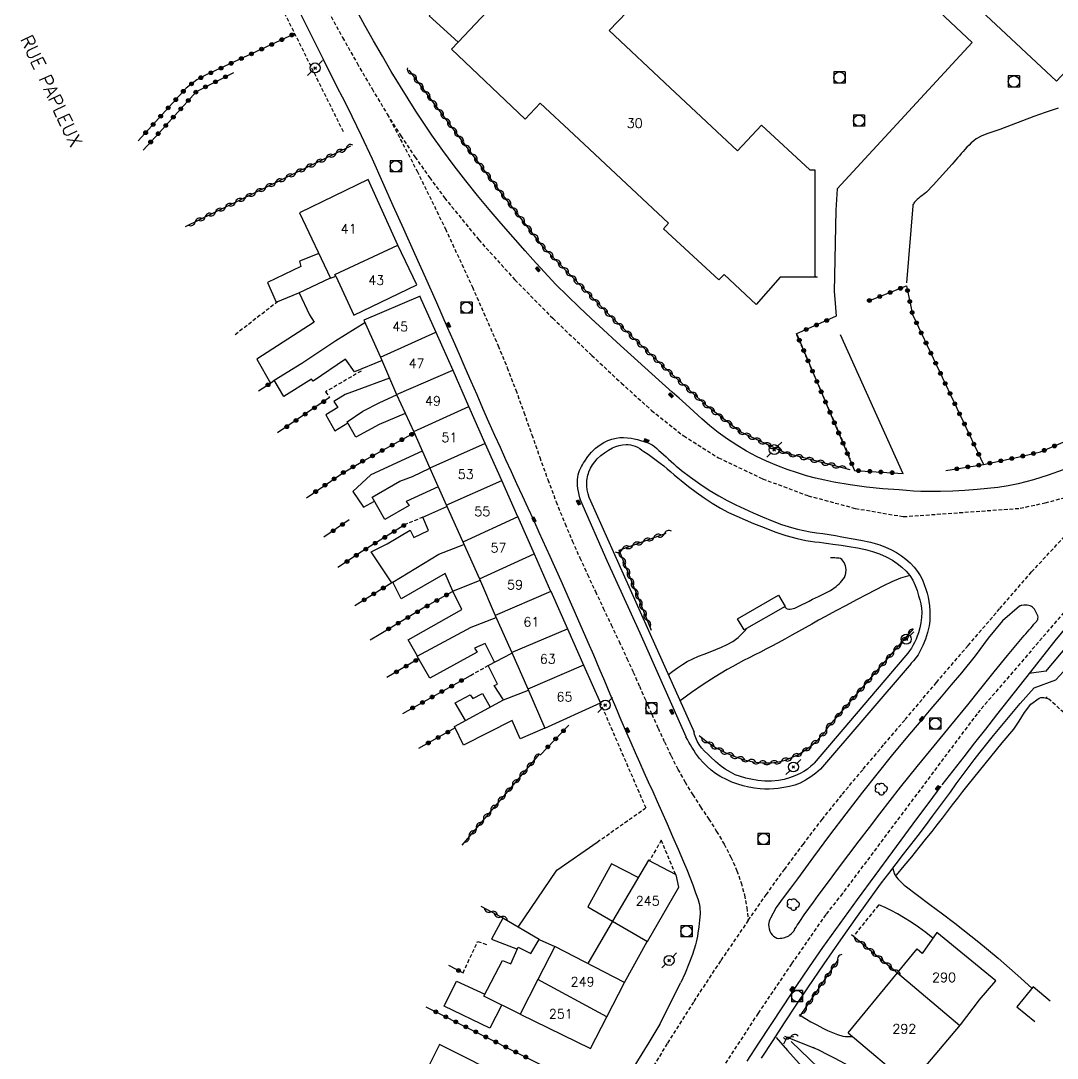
# Model space of a CAD drawing. Header units: millimetres. Extents: x 137000 to 138000, y 152000 to 153001.
# Drawn here: x 137662.6 to 137801.5, y 152726.4 to 152865.4 of the extents above; entities that cross this region are included whole.
import ezdxf
from ezdxf.enums import TextEntityAlignment as Align

# ---------------------------------------------------------------- set-up
doc = ezdxf.new("R2010")
doc.units = ezdxf.units.MM
doc.linetypes.add('DASHED', pattern=[0.75, 0.5, -0.25])
doc.layers.get('0').update_dxf_attribs({"linetype": 'CONTINUOUS'})
for name, color, linetype in [('W0001', 6, 'DASHED'), ('W0006', 2, 'CONTINUOUS'), ('W0008', 7, 'CONTINUOUS'), ('W0014', 7, 'CONTINUOUS'), ('W0015', 2, 'CONTINUOUS'), ('W0017', 7, 'CONTINUOUS'), ('W0101', 7, 'CONTINUOUS'), ('W0104', 1, 'CONTINUOUS'), ('W0105', 7, 'CONTINUOUS'), ('W0112', 1, 'DASHED'), ('W0211', 2, 'CONTINUOUS'), ('W0300', 7, 'CONTINUOUS'), ('W0310', 3, 'CONTINUOUS'), ('W0323', 7, 'CONTINUOUS'), ('W0333', 7, 'CONTINUOUS'), ('W0401', 7, 'CONTINUOUS'), ('W0420', 7, 'CONTINUOUS'), ('W0473', 7, 'CONTINUOUS'), ('W0989', 7, 'CONTINUOUS'), ('W0991', 7, 'CONTINUOUS'), ('W1102', 7, 'CONTINUOUS')]:
    doc.layers.add(name, color=color, linetype=linetype)
doc.styles.get("Standard").update_dxf_attribs({"font": 'romans.shx', "width": 0.85})

# ---------------------------------------------------------------- blocks, each defined once
blk = doc.blocks.new('T420')
for p, q in [((0.75, 0.75), (-0.75, 0.75)), ((-0.75, 0.75), (-0.75, -0.75)), ((0.75, 0.75), (0.75, -0.75)), ((0.75, -0.75), (-0.75, -0.75))]:
    blk.add_line(p, q)
blk.add_ellipse((0, 0), major_axis=(-0.53, 0.53), ratio=1, start_param=3.926991, end_param=10.210176)
blk = doc.blocks.new('T401')
for p, q in [((-0.3, 0.3), (0, 0.3)), ((-0.3, -0.25), (-0.3, 0.3)), ((-0.3, 0.15), (0, 0.15)), ((-0.3, 0), (0, 0)), ((0, 0.3), (0, -0.25)), ((-0.3, -0.15), (0, -0.15)), ((-0.3, -0.25), (-0.3, -0.3)), ((-0.3, -0.3), (0, -0.3)), ((0, -0.3), (0, -0.25))]:
    blk.add_line(p, q)
blk = doc.blocks.new('T473')
for p, q in [((-0.166667, 0.166667), (0.166667, -0.166667)), ((-0.166667, -0.166667), (0.166667, 0.166667)), ((0.500001, 0.500001), (1.000002, 1.000002)), ((-1.000002, -1.000002), (-0.500001, -0.500001))]:
    blk.add_line(p, q)
blk.add_ellipse((0, 0), major_axis=(0.471405, 0.471405), ratio=1, start_param=5.4977871438, end_param=11.780972451)
blk = doc.blocks.new('T300')
for p, q in [((-0.8, 0.51), (-0.86, 0.34)), ((-0.86, 0.34), (-0.86, 0.17)), ((-0.86, 0.17), (-0.74, 0.06)), ((-0.69, 0.63), (-0.8, 0.51)), ((-0.8, -0.06), (-0.74, 0.06)), ((-0.74, 0.06), (-0.69, 0.11)), ((-0.57, 0.69), (-0.69, 0.63)), ((-0.46, 0.69), (-0.57, 0.69)), ((-0.29, 0.63), (-0.46, 0.69)), ((-0.29, 0.63), (-0.17, 0.74)), ((-0.23, 0.57), (-0.29, 0.63)), ((-0.17, 0.74), (-0.06, 0.8)), ((-0.06, 0.8), (0.06, 0.8)), ((0.06, 0.8), (0.23, 0.74)), ((0.23, 0.74), (0.34, 0.63)), ((0.34, 0.63), (0.4, 0.51)), ((0.46, 0.46), (0.34, 0.46)), ((0.4, 0.51), (0.4, 0.46)), ((0.57, 0.4), (0.46, 0.46)), ((0.57, 0.4), (0.69, 0.29)), ((0.69, 0.29), (0.74, 0.17)), ((0.74, 0.06), (0.69, -0.17)), ((0.74, 0.17), (0.74, 0.06)), ((-0.8, -0.17), (-0.8, -0.06)), ((-0.8, -0.23), (-0.8, -0.17)), ((-0.74, -0.34), (-0.8, -0.23)), ((-0.69, -0.4), (-0.74, -0.34)), ((-0.51, -0.46), (-0.69, -0.4)), ((-0.4, -0.46), (-0.51, -0.46)), ((-0.4, -0.46), (-0.34, -0.46)), ((-0.34, -0.46), (-0.34, -0.4)), ((-0.34, -0.51), (-0.34, -0.46)), ((-0.29, -0.63), (-0.34, -0.51)), ((-0.17, -0.74), (-0.29, -0.63)), ((-0.06, -0.8), (-0.17, -0.74)), ((0.06, -0.8), (-0.06, -0.8)), ((0.17, -0.74), (0.06, -0.8)), ((0.23, -0.69), (0.17, -0.74)), ((0.29, -0.46), (0.23, -0.46)), ((0.29, -0.63), (0.23, -0.69)), ((0.46, -0.4), (0.29, -0.46)), ((0.34, -0.51), (0.29, -0.63)), ((0.34, -0.51), (0.34, -0.46)), ((0.57, -0.34), (0.46, -0.4)), ((0.63, -0.29), (0.57, -0.34)), ((0.69, -0.17), (0.63, -0.29))]:
    blk.add_line(p, q)
blk = doc.blocks.new('t323o')
at = {"color": 0, "linetype": 'Continuous'}
for radius in [0.25, 0.15]:
    blk.add_circle((0, 0), radius, dxfattribs=at)
blk = doc.blocks.new('t310o')
at = {"color": 0, "linetype": 'Continuous'}
for centre, start, end in [((-0.5, 0.38), 216.8699, 323.1304), ((0.5, -0.37), 36.8699, 143.1303)]:
    blk.add_arc(centre, 0.625, start, end, dxfattribs=at)

msp = doc.modelspace()

# ---------------------------------------------------------------- linework, layer by layer
at = {"layer": 'W0001'}
for points in [[(137998.08, 153000), (137983.89, 152984.49), (137960.51, 152959.18), (137935.83, 152934.53), (137913.92, 152908.35), (137898.47, 152891.83), (137877.68, 152868.81), (137857.67, 152847.35), (137839.24, 152826.88), (137814.12, 152799.77), (137790.76, 152772.54), (137772.7, 152748.44), (137770.47, 152745.61), (137765.89, 152739.03), (137761.4, 152732.39), (137757.01, 152725.68)], [(137703.79, 152866.62), (137705.71, 152863.15), (137707.65, 152859.7), (137709.65, 152856.27), (137711.7, 152852.87)], [(137711.7, 152852.87), (137715.69, 152845.25), (137719.48, 152837.53), (137723.1, 152829.72), (137726.56, 152821.85), (137727.78, 152818.9), (137728.92, 152815.92), (137730.01, 152812.93), (137731.07, 152809.92), (137732.13, 152806.92), (137733.21, 152803.92), (137734.33, 152800.94), (137735.52, 152797.98), (137736.5, 152795.7), (137737.5, 152793.43), (137738.54, 152791.18), (137739.59, 152788.93), (137740.65, 152786.69), (137741.71, 152784.45), (137742.77, 152782.21), (137743.82, 152779.96), (137744.66, 152778.1), (137745.49, 152776.23), (137746.32, 152774.36), (137747.15, 152772.48), (137747.99, 152770.62), (137748.85, 152768.76), (137749.74, 152766.91), (137750.66, 152765.08), (137751.61, 152763.37), (137752.64, 152761.69), (137753.7, 152760.05), (137754.78, 152758.41), (137755.84, 152756.76), (137756.85, 152755.06), (137757.77, 152753.31), (137758.56, 152751.5), (137759.13, 152749.89), (137759.58, 152748.23), (137759.9, 152746.55), (137760.09, 152744.85)], [(137711.7, 152852.87), (137713.52, 152850), (137715.4, 152847.17), (137717.35, 152844.39), (137719.38, 152841.67), (137723.95, 152836.05), (137728.81, 152830.69), (137733.88, 152825.54), (137739.11, 152820.55), (137743.08, 152816.84), (137747.13, 152813.18), (137751.43, 152809.76), (137756.09, 152806.85), (137762, 152804.02), (137768.13, 152801.75), (137774.45, 152800.05), (137780.9, 152798.95), (137796.54, 152800.07), (137799.91, 152800.79), (137803.23, 152801.69), (137806.5, 152802.77), (137809.71, 152804.03)], [(137760.09, 152744.85), (137762.49, 152748.28), (137764.94, 152751.68), (137767.44, 152755.03), (137769.99, 152758.36), (137772.71, 152761.76), (137775.49, 152765.11), (137778.31, 152768.44), (137781.12, 152771.76), (137785.33, 152776.73), (137789.55, 152781.68), (137793.8, 152786.62), (137798.06, 152791.54), (137809.71, 152804.03)], [(137760.09, 152744.85), (137756.36, 152739.41), (137752.73, 152733.9), (137749.21, 152728.33), (137745.8, 152722.68), (137741.33, 152714.9), (137737.04, 152707.01), (137732.86, 152699.06), (137728.74, 152691.09), (137726.2, 152686.09), (137723.71, 152681.08), (137721.25, 152676.04), (137718.81, 152671)]]:
    msp.add_lwpolyline(points, dxfattribs=at)
at = {"layer": 'W0006'}
for points in [[(137908.11, 152896.9), (137901.55, 152889.65), (137893.55, 152881.12), (137881.52, 152867.89), (137871.22, 152856.48), (137859.23, 152843.42), (137850.97, 152834.48), (137842.02, 152824.4), (137833.67, 152815.65), (137823.03, 152804.02), (137815.35, 152795.63), (137805.09, 152784.31), (137799.95, 152778.21)], [(137799.99, 152778.22), (137797.76, 152777.91)]]:
    msp.add_lwpolyline(points, dxfattribs=at)
at = {"layer": 'W0008'}
for points in [[(137797.95, 152778.15), (137799.59, 152780.22), (137801.25, 152782.29), (137802.92, 152784.34)], [(137748.25, 152730.93), (137751.07, 152736.53)], [(137748.25, 152730.93), (137746.74, 152728.48), (137745.25, 152726.01), (137743.78, 152723.53), (137742.34, 152721.04), (137740.43, 152717.68), (137738.54, 152714.3), (137736.69, 152710.9), (137734.89, 152707.48), (137732.9, 152703.56), (137730.97, 152699.62), (137729.07, 152695.66), (137727.17, 152691.71), (137725.3, 152687.87), (137723.44, 152684.03), (137721.58, 152680.19), (137719.73, 152676.35), (137719.09, 152675.01), (137718.44, 152673.67), (137717.8, 152672.34), (137717.16, 152671)]]:
    msp.add_lwpolyline(points, dxfattribs=at)
at = {"layer": 'W0014'}
for points in [[(137699.95, 152866.59), (137703.05, 152860.34), (137703.69, 152859.05), (137704.34, 152857.76), (137704.99, 152856.48), (137705.65, 152855.2), (137706.3, 152853.91), (137706.95, 152852.62), (137707.59, 152851.33), (137708.21, 152850.03), (137709.66, 152846.92), (137711.07, 152843.79), (137712.46, 152840.65), (137713.86, 152837.52), (137715.33, 152834.23), (137716.81, 152830.94), (137718.28, 152827.65), (137719.74, 152824.36), (137720.54, 152822.55), (137721.33, 152820.74), (137722.11, 152818.93), (137722.9, 152817.11), (137723.69, 152815.3), (137724.48, 152813.48), (137725.27, 152811.67), (137726.08, 152809.87), (137726.81, 152808.24), (137727.55, 152806.62), (137728.3, 152805), (137729.04, 152803.38), (137729.79, 152801.76), (137730.54, 152800.14), (137731.29, 152798.51), (137732.02, 152796.89), (137733.49, 152793.64), (137734.94, 152790.39), (137736.39, 152787.14), (137737.82, 152783.87), (137738.58, 152782.14), (137739.32, 152780.41), (137740.06, 152778.67), (137740.8, 152776.93), (137741.54, 152775.19), (137742.28, 152773.45), (137743.02, 152771.72), (137743.77, 152769.98), (137744.35, 152768.67), (137744.93, 152767.35), (137745.52, 152766.04), (137746.1, 152764.72), (137746.69, 152763.41), (137747.28, 152762.1), (137747.86, 152760.79), (137748.45, 152759.47), (137749.2, 152757.78), (137749.95, 152756.09), (137750.7, 152754.39), (137751.42, 152752.69), (137751.84, 152751.66), (137752.25, 152750.63), (137752.64, 152749.6), (137753.01, 152748.55), (137753.18, 152748.08), (137753.35, 152747.61), (137753.5, 152747.12), (137753.58, 152746.62), (137753.63, 152745.74), (137753.57, 152744.87), (137753.47, 152744), (137753.34, 152743.14), (137753.28, 152742.73), (137753.2, 152742.33), (137753.11, 152741.94), (137753, 152741.55), (137752.59, 152740.26), (137752.13, 152739), (137751.62, 152737.75), (137751.07, 152736.53)], [(137780.32, 152802.54), (137778.12, 152802.69), (137775.93, 152802.91), (137773.74, 152803.21), (137771.57, 152803.57), (137770.34, 152803.82), (137769.12, 152804.1), (137767.91, 152804.43), (137766.71, 152804.8), (137765.3, 152805.28), (137763.91, 152805.8), (137762.54, 152806.38), (137761.19, 152807.02), (137759.86, 152807.74), (137758.56, 152808.51), (137757.29, 152809.34), (137756.06, 152810.21), (137754.93, 152811.11), (137753.85, 152812.07), (137752.79, 152813.04), (137751.72, 152814.01), (137750.81, 152814.81), (137749.9, 152815.62), (137749, 152816.43), (137748.09, 152817.24), (137746.22, 152818.93), (137744.35, 152820.62), (137742.49, 152822.32), (137740.64, 152824.03), (137739.04, 152825.52), (137737.44, 152827.01), (137735.86, 152828.52), (137734.31, 152830.06), (137733.26, 152831.16), (137732.23, 152832.29), (137731.21, 152833.42), (137730.2, 152834.56), (137728.57, 152836.39), (137726.95, 152838.23), (137725.35, 152840.09), (137723.79, 152841.98), (137722.21, 152843.97), (137720.67, 152845.97), (137719.16, 152848.01), (137717.68, 152850.07), (137716.59, 152851.67), (137715.52, 152853.29), (137714.48, 152854.92), (137713.45, 152856.57), (137712.23, 152858.6), (137711.04, 152860.64), (137709.86, 152862.69), (137708.7, 152864.76), (137707.89, 152866.22)], [(137737.64, 152801.07), (137737.51, 152801.48), (137737.4, 152801.89), (137737.31, 152802.31), (137737.25, 152802.73), (137737.21, 152803.11), (137737.18, 152803.5), (137737.18, 152803.9), (137737.23, 152804.29), (137737.3, 152804.57), (137737.39, 152804.85), (137737.48, 152805.12), (137737.6, 152805.39), (137737.72, 152805.65), (137737.86, 152805.9), (137738.01, 152806.15), (137738.16, 152806.4), (137738.6, 152807.01), (137739.09, 152807.59), (137739.63, 152808.12), (137740.23, 152808.59), (137740.73, 152808.9), (137741.26, 152809.15), (137741.81, 152809.34), (137742.38, 152809.48), (137742.88, 152809.55), (137743.38, 152809.55), (137743.88, 152809.51), (137744.38, 152809.45), (137744.81, 152809.38), (137745.24, 152809.28), (137745.66, 152809.16), (137746.08, 152809.03), (137746.37, 152808.93), (137746.65, 152808.82), (137746.94, 152808.69), (137747.21, 152808.55), (137747.52, 152808.33), (137747.82, 152808.08), (137748.1, 152807.83), (137748.38, 152807.58), (137748.73, 152807.28), (137749.07, 152806.97), (137749.41, 152806.66), (137749.75, 152806.34), (137750.09, 152806.03), (137750.44, 152805.73), (137750.79, 152805.43), (137751.15, 152805.14), (137752.36, 152804.22), (137753.59, 152803.35), (137754.85, 152802.51), (137756.15, 152801.72), (137757.27, 152801.1), (137758.41, 152800.52), (137759.57, 152799.98), (137760.74, 152799.45), (137762, 152798.91), (137763.27, 152798.38), (137764.56, 152797.9), (137765.87, 152797.48), (137766.7, 152797.27), (137767.54, 152797.09), (137768.39, 152796.93), (137769.24, 152796.8), (137770.09, 152796.67), (137770.93, 152796.54), (137771.78, 152796.4), (137772.62, 152796.24), (137773.9, 152796.01), (137775.18, 152795.8), (137776.46, 152795.53), (137777.71, 152795.16), (137778.48, 152794.87), (137779.22, 152794.53), (137779.95, 152794.14), (137780.64, 152793.69), (137781.23, 152793.24), (137781.8, 152792.74), (137782.32, 152792.19), (137782.78, 152791.6), (137783.14, 152791.04), (137783.43, 152790.46), (137783.69, 152789.85), (137783.91, 152789.24), (137784.07, 152788.69), (137784.21, 152788.14), (137784.31, 152787.58), (137784.38, 152787.01), (137784.43, 152786.33), (137784.44, 152785.66), (137784.41, 152784.98), (137784.32, 152784.3), (137784.12, 152783.41), (137783.85, 152782.53), (137783.51, 152781.68), (137783.1, 152780.86), (137782.85, 152780.43), (137782.56, 152780.02), (137782.24, 152779.63), (137781.89, 152779.27)], [(137810.47, 152809.76), (137808.98, 152808.72), (137807.44, 152807.76), (137805.85, 152806.87), (137804.22, 152806.07), (137802.28, 152805.23), (137800.31, 152804.51), (137798.31, 152803.87), (137796.27, 152803.34), (137794.91, 152803.06), (137793.54, 152802.86), (137792.16, 152802.71), (137790.78, 152802.58), (137789.14, 152802.45), (137787.5, 152802.37), (137785.85, 152802.32), (137784.2, 152802.31), (137783.23, 152802.33), (137782.26, 152802.38), (137781.29, 152802.45), (137780.32, 152802.54)], [(137739, 152801.01), (137738.78, 152801.5), (137738.62, 152802.02), (137738.5, 152802.55), (137738.45, 152803.08), (137738.44, 152803.32), (137738.44, 152803.56), (137738.46, 152803.8), (137738.49, 152804.03), (137738.53, 152804.27), (137738.59, 152804.5), (137738.65, 152804.73), (137738.73, 152804.95), (137738.94, 152805.43), (137739.2, 152805.88), (137739.51, 152806.31), (137739.85, 152806.7), (137740.31, 152807.14), (137740.8, 152807.52), (137741.33, 152807.86), (137741.88, 152808.15), (137742.32, 152808.33), (137742.76, 152808.48), (137743.22, 152808.58), (137743.7, 152808.63), (137744.01, 152808.62), (137744.32, 152808.57), (137744.62, 152808.49), (137744.92, 152808.39), (137745.23, 152808.24), (137745.53, 152808.06), (137745.82, 152807.87), (137746.1, 152807.67), (137746.65, 152807.3), (137747.2, 152806.92), (137747.74, 152806.53), (137748.28, 152806.13), (137748.76, 152805.75), (137749.23, 152805.36), (137749.7, 152804.97), (137750.16, 152804.56), (137750.63, 152804.16), (137751.1, 152803.77), (137751.57, 152803.38), (137752.06, 152803), (137753.1, 152802.23), (137754.16, 152801.48), (137755.24, 152800.76), (137756.36, 152800.09), (137757.44, 152799.52), (137758.54, 152799), (137759.66, 152798.51), (137760.78, 152798.05), (137762.22, 152797.48), (137763.67, 152796.93), (137765.13, 152796.44), (137766.63, 152796.02), (137767.22, 152795.88), (137767.82, 152795.77), (137768.42, 152795.67), (137769.02, 152795.59), (137769.62, 152795.51), (137770.23, 152795.44), (137770.83, 152795.36), (137771.43, 152795.27), (137772.53, 152795.11), (137773.63, 152794.96), (137774.73, 152794.79), (137775.82, 152794.54), (137776.75, 152794.27), (137777.67, 152793.96), (137778.57, 152793.58), (137779.43, 152793.11), (137780.07, 152792.68), (137780.69, 152792.2), (137781.26, 152791.66), (137781.76, 152791.06), (137782.15, 152790.42), (137782.46, 152789.74), (137782.71, 152789.04), (137782.93, 152788.33), (137783.08, 152787.8), (137783.22, 152787.25), (137783.31, 152786.7), (137783.35, 152786.14), (137783.32, 152785.43), (137783.23, 152784.74), (137783.08, 152784.06), (137782.9, 152783.38), (137782.75, 152782.94), (137782.58, 152782.51), (137782.39, 152782.08), (137782.17, 152781.67), (137781.96, 152781.32), (137781.72, 152780.97), (137781.47, 152780.65), (137781.2, 152780.33)], [(137751.77, 152769.44), (137745.59, 152783.34), (137741.19, 152793.03), (137737.64, 152801.07)], [(137752.87, 152770), (137746.57, 152784.03), (137738.98, 152801.01)], [(137781.2, 152780.33), (137768.92, 152765.9)], [(137798.4, 152776.02), (137801.31, 152777.08), (137804.77, 152780.83)], [(137781.92, 152779.29), (137769.75, 152765.11)], [(137786.1, 152763.02), (137787.55, 152764.89), (137789.01, 152766.76), (137790.47, 152768.62), (137791.92, 152770.49), (137793.43, 152772.4), (137794.93, 152774.32), (137796.44, 152776.23), (137797.95, 152778.15)], [(137761.88, 152726.38), (137763.41, 152728.75), (137764.95, 152731.12), (137766.51, 152733.48), (137768.09, 152735.82), (137770.28, 152739.03), (137772.49, 152742.23), (137774.73, 152745.41), (137777, 152748.56), (137777.96, 152749.86), (137778.92, 152751.14), (137779.9, 152752.42), (137780.88, 152753.7), (137781.86, 152754.97), (137782.85, 152756.24), (137783.83, 152757.52), (137784.8, 152758.8), (137785.6, 152759.88), (137786.39, 152760.96), (137787.18, 152762.04), (137787.97, 152763.12), (137788.76, 152764.2), (137789.56, 152765.28), (137790.37, 152766.35), (137791.19, 152767.4), (137792.95, 152769.6), (137794.74, 152771.77), (137796.56, 152773.91), (137798.42, 152776.02)], [(137768.91, 152765.88), (137768.49, 152765.49), (137768.03, 152765.12), (137767.54, 152764.8), (137767.04, 152764.52), (137766.35, 152764.2), (137765.63, 152763.93), (137764.9, 152763.72), (137764.15, 152763.58), (137763.22, 152763.51), (137762.29, 152763.52), (137761.36, 152763.61), (137760.45, 152763.76), (137759.74, 152763.92), (137759.03, 152764.12), (137758.35, 152764.37), (137757.69, 152764.69), (137756.98, 152765.12), (137756.32, 152765.62), (137755.69, 152766.15), (137755.08, 152766.7), (137754.65, 152767.1), (137754.23, 152767.51), (137753.84, 152767.95), (137753.49, 152768.43), (137753.25, 152768.86), (137753.05, 152769.31), (137752.89, 152769.77), (137752.78, 152770.25)], [(137769.75, 152765.11), (137769.14, 152764.56), (137768.48, 152764.06), (137767.78, 152763.62), (137767.05, 152763.25), (137766.33, 152762.98), (137765.6, 152762.78), (137764.85, 152762.63), (137764.1, 152762.52), (137763.5, 152762.46), (137762.9, 152762.42), (137762.3, 152762.42), (137761.7, 152762.46), (137760.93, 152762.55), (137760.17, 152762.68), (137759.42, 152762.86), (137758.68, 152763.09), (137757.9, 152763.38), (137757.15, 152763.72), (137756.41, 152764.1), (137755.71, 152764.54), (137755.12, 152764.98), (137754.57, 152765.46), (137754.05, 152765.98), (137753.56, 152766.52), (137753.28, 152766.88), (137753.02, 152767.26), (137752.77, 152767.65), (137752.53, 152768.04), (137752.33, 152768.38), (137752.12, 152768.72), (137751.93, 152769.07), (137751.74, 152769.42)], [(137759.96, 152725.98), (137761.5, 152728.37), (137763.05, 152730.75), (137764.79, 152733.38), (137766.53, 152736), (137768.3, 152738.61), (137770.09, 152741.2), (137772.39, 152744.44), (137774.73, 152747.66), (137777.09, 152750.86), (137779.45, 152754.07), (137781.07, 152756.26), (137782.7, 152758.45), (137784.33, 152760.63), (137785.96, 152762.81)]]:
    msp.add_lwpolyline(points, dxfattribs=at)
at = {"layer": 'W0015'}
msp.add_lwpolyline([(137796.43, 152786.93), (137794.16, 152784.99), (137792.23, 152782.68), (137790.49, 152780.28), (137788.69, 152778), (137787.31, 152776.4), (137785.94, 152774.8), (137784.57, 152773.19), (137783.21, 152771.58), (137781.23, 152769.21), (137779.26, 152766.83), (137777.32, 152764.43), (137775.4, 152762.01), (137773.18, 152759.14), (137770.98, 152756.25), (137768.82, 152753.34), (137766.69, 152750.4), (137765.73, 152749.14), (137764.75, 152747.87), (137763.83, 152746.56), (137763.05, 152745.15), (137762.97, 152744.95), (137762.89, 152744.75), (137762.84, 152744.53), (137762.82, 152744.31), (137762.83, 152744), (137762.88, 152743.69), (137762.98, 152743.39), (137763.13, 152743.11), (137763.28, 152742.9), (137763.47, 152742.72), (137763.69, 152742.58), (137763.93, 152742.48), (137764.15, 152742.43), (137764.37, 152742.44), (137764.58, 152742.47), (137764.79, 152742.51), (137764.98, 152742.56), (137765.17, 152742.62), (137765.35, 152742.7), (137765.52, 152742.79), (137765.68, 152742.9), (137765.84, 152743.02), (137765.98, 152743.16), (137766.11, 152743.3), (137766.15, 152743.35), (137766.18, 152743.4), (137766.21, 152743.45), (137766.24, 152743.5), (137766.27, 152743.55), (137766.3, 152743.6), (137766.32, 152743.65), (137766.35, 152743.7), (137766.51, 152743.95), (137766.66, 152744.2), (137766.82, 152744.44), (137766.98, 152744.68), (137767.59, 152745.57), (137768.21, 152746.44), (137768.84, 152747.3), (137769.48, 152748.17), (137770.83, 152750.01), (137772.2, 152751.84), (137773.58, 152753.67), (137774.96, 152755.49), (137776.33, 152757.3), (137777.72, 152759.1), (137779.11, 152760.89), (137780.51, 152762.68), (137782.74, 152765.46), (137784.99, 152768.22), (137787.25, 152770.98), (137789.5, 152773.74), (137791.28, 152775.93), (137793.06, 152778.13), (137794.84, 152780.32), (137796.64, 152782.49), (137796.85, 152782.75), (137797.07, 152783.01), (137797.3, 152783.26), (137797.52, 152783.51), (137797.74, 152783.77), (137797.96, 152784.02), (137798.17, 152784.28), (137798.39, 152784.55), (137798.46, 152784.63), (137798.54, 152784.71), (137798.62, 152784.79), (137798.69, 152784.87), (137798.77, 152784.96), (137798.83, 152785.06), (137798.89, 152785.17), (137798.92, 152785.28), (137798.93, 152785.48), (137798.89, 152785.67), (137798.82, 152785.85), (137798.74, 152786.02), (137798.66, 152786.2), (137798.57, 152786.37), (137798.46, 152786.53), (137798.33, 152786.68), (137798.19, 152786.8), (137798.04, 152786.9), (137797.88, 152786.98), (137797.71, 152787.04), (137797.48, 152787.08), (137797.24, 152787.1), (137797.01, 152787.09), (137796.78, 152787.06), (137796.69, 152787.04), (137796.6, 152787.01), (137796.51, 152786.98)], close=True, dxfattribs=at)
at = {"layer": 'W0017'}
for points in [[(137772, 152842.89), (137771.81, 152840.02), (137771.64, 152831.23), (137771.59, 152829.14), (137771.74, 152827.55), (137771.87, 152825.8)], [(137780.86, 152804.7), (137772.44, 152823.3)], [(137765, 152786.89), (137765.05, 152786.79), (137765.12, 152786.71), (137765.2, 152786.64), (137765.3, 152786.59), (137765.51, 152786.54), (137765.72, 152786.55), (137765.92, 152786.59), (137766.12, 152786.64), (137766.31, 152786.7), (137766.49, 152786.77), (137766.67, 152786.85), (137766.85, 152786.93), (137767.32, 152787.16), (137767.79, 152787.39), (137768.25, 152787.63), (137768.72, 152787.88), (137769.51, 152788.26), (137770.32, 152788.63), (137771.12, 152789.05), (137771.85, 152789.58), (137772.05, 152789.76), (137772.26, 152789.94), (137772.46, 152790.13), (137772.65, 152790.33), (137772.83, 152790.56), (137772.98, 152790.81), (137773.09, 152791.08), (137773.17, 152791.36), (137773.2, 152791.86), (137773.13, 152792.35), (137772.93, 152792.82), (137772.61, 152793.22), (137772.45, 152793.33), (137772.26, 152793.37), (137772.07, 152793.39), (137771.9, 152793.4), (137771.7, 152793.43), (137771.51, 152793.44), (137771.31, 152793.45), (137771.11, 152793.45)], [(137781.77, 152791.04), (137781.44, 152790.98), (137781.12, 152790.9), (137780.8, 152790.81), (137780.49, 152790.7), (137779.33, 152790.22), (137778.21, 152789.68), (137777.1, 152789.1), (137776, 152788.53), (137774.6, 152787.81), (137773.2, 152787.06), (137771.82, 152786.31), (137770.43, 152785.56), (137769.52, 152785.06), (137768.62, 152784.56), (137767.71, 152784.06), (137766.81, 152783.55), (137765.91, 152783.05), (137765, 152782.55), (137764.09, 152782.05), (137763.18, 152781.56), (137762.45, 152781.17), (137761.71, 152780.79), (137760.96, 152780.41), (137760.22, 152780.04), (137759.47, 152779.66), (137758.73, 152779.28), (137758, 152778.88), (137757.28, 152778.47), (137755.66, 152777.48), (137754.06, 152776.45), (137752.5, 152775.38), (137750.96, 152774.27)], [(137749.38, 152777.78), (137749.98, 152778.25), (137750.61, 152778.7), (137751.25, 152779.13), (137751.91, 152779.52), (137752.65, 152779.9), (137753.42, 152780.23), (137754.19, 152780.54), (137754.97, 152780.83), (137755.75, 152781.13), (137756.52, 152781.45), (137757.28, 152781.81), (137758.01, 152782.22), (137758.37, 152782.48), (137758.72, 152782.76), (137759.05, 152783.05), (137759.36, 152783.36), (137759.5, 152783.5), (137759.62, 152783.65), (137759.74, 152783.8), (137759.86, 152783.95)], [(137729.26, 152743.93), (137734.44, 152751.59), (137739.84, 152755.33)], [(137779.49, 152751.83), (137779.52, 152751.6), (137779.58, 152751.36), (137779.66, 152751.14), (137779.77, 152750.92), (137779.94, 152750.65), (137780.14, 152750.41), (137780.36, 152750.18), (137780.58, 152749.95), (137780.71, 152749.82), (137780.84, 152749.7), (137780.97, 152749.58), (137781.11, 152749.47)], [(137781.11, 152749.47), (137782.79, 152748.24), (137784.45, 152746.99), (137786.11, 152745.73), (137787.76, 152744.47), (137788.84, 152743.63), (137789.91, 152742.79), (137790.98, 152741.94), (137792.04, 152741.07), (137793.59, 152739.76), (137795.12, 152738.44), (137796.64, 152737.09), (137798.14, 152735.73)], [(137784.81, 152742.44), (137783.87, 152743.2), (137782.9, 152743.92), (137781.91, 152744.6), (137780.89, 152745.24), (137780.08, 152745.71), (137779.26, 152746.15), (137778.42, 152746.56), (137777.57, 152746.94)], [(137766.92, 152732.22), (137767.68, 152731.73), (137768.46, 152731.27), (137769.26, 152730.83), (137770.07, 152730.42), (137770.72, 152730.1), (137771.38, 152729.8), (137772.06, 152729.53), (137772.76, 152729.34), (137773.09, 152729.29), (137773.41, 152729.26), (137773.74, 152729.27), (137774.07, 152729.3)], [(137763.81, 152729.17), (137765.34, 152727.4), (137766.91, 152725.67), (137768.52, 152723.99), (137770.17, 152722.35), (137771.14, 152721.44), (137772.12, 152720.57), (137773.12, 152719.71), (137774.13, 152718.86), (137775.14, 152718.01), (137776.15, 152717.16), (137777.15, 152716.3), (137778.13, 152715.42), (137780.26, 152713.41), (137782.37, 152711.37), (137783.98, 152709.78)], [(137764.93, 152729.31), (137769.53, 152727.49)], [(137776.01, 152723.96), (137775.14, 152724.47), (137774.27, 152724.97), (137773.39, 152725.46), (137772.5, 152725.94), (137771.58, 152726.42), (137770.65, 152726.88), (137769.71, 152727.34), (137768.77, 152727.79)]]:
    msp.add_lwpolyline(points, dxfattribs=at)
at = {"layer": 'W0101'}
for points in [[(137801.43, 152857.3), (137749.29, 152906), (137758.78, 152916.19), (137810.84, 152867.41)], [(137724.88, 152716.61), (137728.2, 152723.45), (137718.7, 152728.23), (137715.32, 152721.4)]]:
    msp.add_lwpolyline(points, close=True, dxfattribs=at)
for points in [[(137721.18, 152862.53), (137717.33, 152866.06), (137718.23, 152866.93), (137701.67, 152900.8), (137714.5, 152906.98), (137731.16, 152873.13)], [(137731.16, 152873.13), (137733.84, 152875.97), (137743.81, 152866.57), (137741.43, 152864.11), (137749.64, 152856.41)], [(137736.69, 152850.14), (137732.18, 152854.34), (137730.18, 152852.23), (137720.3, 152861.6), (137721.18, 152862.53)], [(137749.64, 152856.41), (137758.63, 152847.98), (137761.87, 152851.42), (137768.36, 152845.44), (137768.99, 152845.41), (137769.03, 152831.17), (137769.33, 152831.06)], [(137769.33, 152831.06), (137764.36, 152831.02), (137761.13, 152827.39), (137756.85, 152831.4), (137756.16, 152830.7), (137748.71, 152837.52), (137749.4, 152838.29), (137736.69, 152850.14)], [(137709.12, 152844.12), (137699.93, 152839.65), (137704.1, 152830.92), (137704.79, 152831.19)], [(137713.11, 152835.33), (137709.12, 152844.12)], [(137715.67, 152830.02), (137713.11, 152835.33)], [(137704.79, 152831.19), (137707.23, 152825.95), (137715.67, 152830.02)], [(137716.11, 152828.51), (137708.57, 152825.27), (137710.8, 152820.32)], [(137718.24, 152823.64), (137718.24, 152823.64), (137716.08, 152828.5)], [(137720.51, 152818.53), (137718.24, 152823.64)], [(137710.8, 152820.32), (137712.92, 152815.3)], [(137722.65, 152813.7), (137720.51, 152818.53)], [(137712.92, 152815.3), (137715.27, 152810.33)], [(137724.84, 152808.76), (137722.65, 152813.7)], [(137715.27, 152810.33), (137715.25, 152810.32), (137717.42, 152805.43)], [(137727.05, 152803.78), (137724.84, 152808.76)], [(137717.42, 152805.43), (137719.59, 152800.51)], [(137729.2, 152798.93), (137727.05, 152803.78)], [(137719.59, 152800.51), (137721.82, 152795.56)], [(137731.43, 152793.93), (137729.2, 152798.95), (137729.2, 152798.93)], [(137721.82, 152795.56), (137724.07, 152790.61)], [(137733.64, 152788.92), (137731.42, 152793.93), (137731.43, 152793.93)], [(137724.07, 152790.61), (137726.18, 152785.68)], [(137735.88, 152783.88), (137733.65, 152788.92), (137733.64, 152788.92)], [(137726.18, 152785.68), (137728.33, 152780.84)], [(137738.09, 152778.91), (137735.88, 152783.88)], [(137728.33, 152780.84), (137730.52, 152775.89)], [(137740.32, 152773.89), (137738.09, 152778.91), (137738.09, 152778.91)], [(137730.52, 152775.89), (137730.53, 152775.89), (137732.81, 152770.6), (137740.28, 152773.98)], [(137746.72, 152752.92), (137741.88, 152744.76)], [(137746.55, 152742.03), (137746.57, 152742.03), (137750.79, 152749.3), (137750.41, 152750.94), (137746.68, 152752.91)], [(137741.88, 152744.76), (137746.57, 152742.03)], [(137788.55, 152730.85), (137791.09, 152734.19), (137791.06, 152734.15), (137793.27, 152736.75), (137785.35, 152743.21), (137783.4, 152740.42)], [(137743.49, 152736.52), (137734.14, 152741.34), (137731.89, 152736.94)], [(137780.04, 152737.76), (137782.71, 152741.05), (137783.42, 152740.45)], [(137773.5, 152729.79), (137780.09, 152737.82)], [(137731.89, 152736.94), (137729.51, 152732.29), (137738.96, 152727.68)], [(137741.13, 152731.92), (137743.49, 152736.52)], [(137738.96, 152727.68), (137741.13, 152731.92)], [(137773.5, 152729.79), (137781.75, 152722.81), (137788.55, 152730.85)]]:
    msp.add_lwpolyline(points, dxfattribs=at)
at = {"layer": 'W0104'}
for points in [[(137702.52, 152834.23), (137699.91, 152833.18), (137700.11, 152832.49), (137695.65, 152830.31), (137696.82, 152827.7), (137699.85, 152828.95), (137704.08, 152830.97)], [(137699.88, 152828.96), (137701.29, 152825.98), (137701.88, 152824.99), (137694.21, 152820.06), (137696.03, 152816.83), (137696.52, 152817.22)], [(137710.99, 152819.88), (137707.31, 152818.36), (137706.11, 152820.07), (137701.76, 152817.11), (137701.53, 152817.38), (137697.81, 152815.07), (137696.52, 152817.22), (137700.22, 152819.53), (137704.79, 152822.54), (137708.7, 152824.98)], [(137711.99, 152817.49), (137707.41, 152815.8), (137706.05, 152815.31), (137704.55, 152814.38), (137705.07, 152813.56), (137703.45, 152812.61), (137704.67, 152810.43), (137706.42, 152811.51)], [(137714.11, 152812.79), (137710.59, 152811.28), (137707.49, 152809.59), (137706.34, 152811.66), (137708.43, 152813.09), (137708.42, 152813.08), (137710.69, 152814.24), (137712.92, 152815.29)], [(137716.39, 152807.74), (137709.49, 152804.53), (137707.09, 152802.3), (137708.49, 152800.22), (137709.96, 152801.03)], [(137718.52, 152802.93), (137714.21, 152800.96), (137714.23, 152800.97), (137714.62, 152800.42), (137711.35, 152798.58), (137709.66, 152801.56), (137713.4, 152803.7), (137715.09, 152804.32), (137717.42, 152805.43)], [(137712.46, 152790.16), (137712.31, 152790.1), (137709.53, 152794.22), (137711.67, 152795.32), (137714.76, 152797.15), (137715.27, 152796.17), (137717.21, 152797.1), (137716.48, 152798.88), (137719.68, 152800.3)], [(137720.48, 152788.96), (137719.44, 152791.33), (137713.55, 152787.92), (137712.46, 152790.16), (137718.59, 152793.92), (137721.98, 152795.21)], [(137715.73, 152780.27), (137714.5, 152782.42), (137721.7, 152786.49), (137720.48, 152788.96), (137724.14, 152790.44)], [(137726.08, 152779.44), (137724.83, 152781.95), (137723.39, 152781.31), (137723.75, 152780.78), (137717.41, 152777.32), (137715.69, 152780.25), (137722.96, 152784.13), (137726.29, 152785.42)], [(137727.27, 152774.38), (137726.04, 152776.33), (137726.48, 152776.48), (137725.21, 152778.98), (137728.4, 152780.67)], [(137732.81, 152770.61), (137729.52, 152769.17), (137728.43, 152771.65), (137721.93, 152768.34), (137720.7, 152770.82), (137727.27, 152774.38), (137730.61, 152775.71)], [(137722.19, 152771.62), (137720.79, 152774), (137722.8, 152775.08), (137723.16, 152774.58), (137724.45, 152775.25), (137725.48, 152773.41)], [(137745.33, 152750.57), (137741.77, 152752.43), (137738.58, 152746.67), (137741.88, 152744.76)], [(137732.07, 152742.28), (137727.19, 152745.14), (137725.68, 152742.32), (137729.13, 152740.98)], [(137741.88, 152744.76), (137738.59, 152739.05)], [(137729.51, 152732.29), (137724.64, 152734.69), (137727.13, 152739.45), (137728.24, 152739), (137729.25, 152741.25), (137730.92, 152740.41), (137732.07, 152742.28), (137734.14, 152741.34)], [(137743.49, 152736.52), (137746.55, 152742.03)], [(137727.03, 152733.51), (137725.46, 152730.4), (137719.34, 152733.35), (137720.99, 152736.69), (137724.78, 152734.95)], [(137800.56, 152734.01), (137798.3, 152735.92), (137796.08, 152733.26)], [(137796.08, 152733.26), (137798.51, 152731.3)]]:
    msp.add_lwpolyline(points, dxfattribs=at)
at = {"layer": 'W0105'}
msp.add_lwpolyline([(137758.66, 152785.27), (137764.15, 152788.43), (137765.02, 152786.92), (137759.53, 152783.76)], close=True, dxfattribs=at)
at = {"layer": 'W0112'}
for points in [[(137705.82, 152850.52), (137696.88, 152868.55)], [(137697.04, 152827.78), (137691.14, 152823.2)], [(137766.54, 152823.35), (137773.75, 152806.74)], [(137708.19, 152818.45), (137703.4, 152815.66), (137703.99, 152814.9)], [(137716.47, 152798.87), (137714.19, 152797.93)], [(137722.87, 152777.68), (137725.21, 152778.98)], [(137805.7, 152769.67), (137800.06, 152774.8)], [(137746.38, 152759.89), (137740.32, 152773.89)], [(137739.84, 152755.33), (137746.29, 152759.88)], [(137748.43, 152755.6), (137746.85, 152752.83)], [(137750.36, 152750.96), (137748.41, 152755.61)], [(137777.54, 152746.89), (137774.18, 152742.69)], [(137721.85, 152737.81), (137723.81, 152742.03), (137725.17, 152741.55)]]:
    msp.add_lwpolyline(points, dxfattribs=at)
at = {"layer": 'W0211'}
msp.add_lwpolyline([(137779.96, 152750.9), (137780.99, 152752.14), (137782.01, 152753.38), (137783.02, 152754.63), (137784.03, 152755.89), (137784.72, 152756.77), (137785.42, 152757.66), (137786.11, 152758.56), (137786.79, 152759.45), (137787.48, 152760.35), (137788.17, 152761.24), (137788.86, 152762.13), (137789.56, 152763.02), (137791.08, 152764.9), (137792.61, 152766.77), (137794.14, 152768.63), (137795.68, 152770.49), (137796.41, 152771.55), (137797.12, 152772.71), (137797.98, 152773.82), (137799.09, 152774.64), (137799.29, 152774.71), (137799.5, 152774.73), (137799.7, 152774.71), (137799.9, 152774.68), (137799.99, 152774.66), (137800.09, 152774.63), (137800.18, 152774.58), (137800.26, 152774.53)], dxfattribs=at)
at = {"layer": 'W0300'}
msp.add_lwpolyline([(137784.73, 152710.92), (137783.82, 152711.73), (137781.09, 152714.22), (137778.37, 152716.72), (137775.66, 152719.24), (137773.19, 152721.56), (137770.73, 152723.9), (137768.29, 152726.25), (137765.86, 152728.61)], dxfattribs=at)
at = {"layer": 'W0310'}
for points in [[(137773.74, 152805.24), (137765.14, 152807.47), (137759.01, 152810.32), (137754.57, 152813.74), (137748.81, 152818.98), (137741.69, 152825.71), (137732.7, 152834.99), (137727.13, 152842.14), (137714.62, 152858.8)], [(137706.75, 152848.59), (137684.6, 152837.79)], [(137747.1, 152783.7), (137742.8, 152794.44), (137749.08, 152796.74)], [(137770.74, 152770.67), (137782.25, 152783.93)], [(137753.49, 152769.62), (137754.61, 152768.73), (137755.8, 152767.95), (137757.06, 152767.29), (137758.37, 152766.74), (137759.54, 152766.38), (137760.74, 152766.11), (137761.96, 152765.96), (137763.19, 152765.97), (137764.12, 152766.09), (137765.02, 152766.33), (137765.89, 152766.65), (137766.73, 152767.05), (137767.59, 152767.55), (137768.38, 152768.14), (137769.13, 152768.78), (137769.83, 152769.47), (137770.09, 152769.75), (137770.33, 152770.04), (137770.55, 152770.36), (137770.75, 152770.68)], [(137732.12, 152767.18), (137721.68, 152754.94)], [(137727.24, 152745.15), (137724.26, 152746.69)], [(137773.92, 152742.93), (137780.09, 152737.82)], [(137767.01, 152731.98), (137772.18, 152739.58)], [(137764.86, 152728.29), (137765.31, 152729.2), (137766.21, 152729.28)]]:
    msp.add_lwpolyline(points, dxfattribs=at)
at = {"layer": 'W0323'}
for points in [[(137699.17, 152863.62), (137687.32, 152858.09), (137686.16, 152857.5), (137684.74, 152856.37), (137678.29, 152849.29)], [(137678.97, 152848.06), (137681.12, 152850.4), (137686.12, 152855.93), (137691.12, 152858.47)], [(137776.25, 152827.88), (137781.3, 152829.87), (137782.11, 152826.06), (137791.62, 152805.95)], [(137771.87, 152825.8), (137766.48, 152823.42)], [(137766.58, 152823.41), (137771.08, 152812.83), (137774.33, 152805.14), (137780.86, 152804.75)], [(137694.44, 152815.81), (137696.03, 152816.83)], [(137703.97, 152814.9), (137696.98, 152810.16)], [(137786.56, 152805.12), (137791.62, 152805.95), (137796.23, 152806.92), (137799.28, 152807.62), (137804.11, 152809.67), (137807.13, 152811.27), (137808.01, 152812.15), (137811.38, 152815.48)], [(137700.87, 152801.45), (137705.69, 152804.78), (137708.19, 152806.27), (137715.32, 152810.17)], [(137706.6, 152798.52), (137703.21, 152796.22)], [(137714.19, 152797.93), (137708.36, 152794.31), (137705.05, 152792.12)], [(137712.31, 152790.1), (137707.34, 152787)], [(137720.7, 152789.05), (137716.96, 152786.93), (137710.59, 152783.13)], [(137710.6, 152783.11), (137709.4, 152782.39)], [(137715.89, 152779.91), (137711.64, 152777.38)], [(137713.79, 152772.58), (137722.86, 152777.66)], [(137720.8, 152770.63), (137715.89, 152767.88)], [(137736.02, 152770.99), (137732.19, 152767)], [(137719.92, 152738.82), (137721.86, 152737.82)], [(137716.86, 152733.27), (137736.94, 152723.17)]]:
    msp.add_lwpolyline(points, dxfattribs=at)
at = {"layer": 'W0333'}
for points in [[(137755.46, 152894.99), (137790.11, 152862.49), (137772, 152842.87)], [(137801.64, 152853.68), (137799.89, 152853.13)], [(137799.89, 152853.13), (137798.37, 152852.57), (137796.85, 152852), (137795.34, 152851.43), (137793.83, 152850.85), (137793.03, 152850.56), (137792.22, 152850.29), (137791.41, 152849.97), (137790.65, 152849.57), (137790.31, 152849.32), (137789.99, 152849.04), (137789.69, 152848.74), (137789.4, 152848.44), (137789.14, 152848.17), (137788.88, 152847.89), (137788.63, 152847.61), (137788.39, 152847.32), (137788.14, 152847.04), (137787.9, 152846.75), (137787.65, 152846.47), (137787.4, 152846.18), (137786.56, 152845.24), (137785.72, 152844.29), (137784.87, 152843.36), (137783.98, 152842.45), (137783.78, 152842.27), (137783.57, 152842.11), (137783.36, 152841.95), (137783.15, 152841.79), (137782.94, 152841.63), (137782.73, 152841.45), (137782.54, 152841.27), (137782.36, 152841.07), (137782.29, 152840.96), (137782.22, 152840.85), (137782.17, 152840.73), (137782.13, 152840.61)], [(137782.17, 152840.62), (137781.28, 152830.27)]]:
    msp.add_lwpolyline(points, dxfattribs=at)
at = {"layer": 'W1102'}
for points in [[(137721.18, 152862.53), (137731.16, 152873.13)], [(137704.79, 152831.19), (137704.67, 152831.38), (137713.11, 152835.34)], [(137710.8, 152820.32), (137718.22, 152823.68)], [(137712.92, 152815.3), (137720.49, 152818.57)], [(137715.26, 152810.35), (137722.64, 152813.72)], [(137724.84, 152808.76), (137717.4, 152805.46)], [(137719.59, 152800.49), (137727.05, 152803.78)], [(137729.2, 152798.94), (137721.84, 152795.51)], [(137724.07, 152790.6), (137731.4, 152793.98)], [(137733.64, 152788.92), (137726.16, 152785.72)], [(137728.37, 152780.75), (137735.87, 152783.9)], [(137738.02, 152779.04), (137730.55, 152775.85)], [(137780.09, 152737.82), (137780.09, 152737.82), (137788.45, 152730.74)], [(137741.13, 152731.92), (137731.89, 152736.94)]]:
    msp.add_lwpolyline(points, dxfattribs=at)

# ---------------------------------------------------------------- block references
at = {"layer": 'W0300'}
for p in [(137777.95, 152762.43), (137766.16, 152746.95)]:
    msp.add_blockref('T300', p, dxfattribs=at)
at = {"layer": 'W0310'}
for p, rotation in [((137715.01, 152858.28), 126.9111472999841), ((137715.91, 152857.08), 126.9111472999841), ((137716.81, 152855.88), 126.9111472999841), ((137717.71, 152854.68), 126.9111472999841), ((137718.61, 152853.48), 126.9111472999841), ((137719.51, 152852.28), 126.9111472999841), ((137720.41, 152851.08), 126.9111472999841), ((137721.32, 152849.89), 126.9111472999841), ((137722.22, 152848.69), 126.9111472999841), ((137703.48, 152847), 205.9930130331025), ((137704.82, 152847.65), 205.9930130331025), ((137706.17, 152848.31), 205.9930130331025), ((137723.12, 152847.49), 126.9111472999841), ((137700.78, 152845.68), 205.9930130331025), ((137702.13, 152846.34), 205.9930130331025), ((137724.02, 152846.29), 126.9111472999841), ((137698.08, 152844.37), 205.9930130331025), ((137699.43, 152845.02), 205.9930130331025), ((137724.92, 152845.09), 126.9111472999841), ((137695.39, 152843.05), 205.9930130331025), ((137696.73, 152843.71), 205.9930130331025), ((137725.82, 152843.89), 126.9111472999841), ((137726.72, 152842.69), 126.9111472999841), ((137692.69, 152841.74), 205.9930130331025), ((137694.04, 152842.39), 205.9930130331025), ((137727.63, 152841.5), 127.9104670887045), ((137689.99, 152840.42), 205.9930130331025), ((137691.34, 152841.08), 205.9930130331025), ((137728.55, 152840.31), 127.9104670887045), ((137687.3, 152839.11), 205.9930130331025), ((137688.65, 152839.77), 205.9930130331025), ((137729.48, 152839.13), 127.9104670887045), ((137685.95, 152838.45), 205.9930130331025), ((137730.4, 152837.95), 127.9104670887045), ((137731.32, 152836.76), 127.9104670887045), ((137732.24, 152835.58), 127.9104670887045), ((137733.22, 152834.45), 134.0844492331784), ((137734.27, 152833.37), 134.0844492331784), ((137735.31, 152832.3), 134.0844492331784), ((137736.35, 152831.22), 134.0844492331784), ((137737.4, 152830.14), 134.0844492331784), ((137738.44, 152829.06), 134.0844492331784), ((137739.49, 152827.99), 134.0844492331784), ((137740.53, 152826.91), 134.0844492331784), ((137741.57, 152825.83), 134.0844492331784), ((137742.66, 152824.8), 136.6172070327219), ((137743.75, 152823.77), 136.6172070327219), ((137744.84, 152822.73), 136.6172070327219), ((137745.93, 152821.7), 136.6172070327219), ((137747.02, 152820.67), 136.6172070327219), ((137748.11, 152819.64), 136.6172070327219), ((137749.21, 152818.62), 137.7005803211065), ((137750.32, 152817.61), 137.7005803211065), ((137751.42, 152816.6), 137.7005803211065), ((137752.53, 152815.59), 137.7005803211065), ((137753.64, 152814.58), 137.7005803211065), ((137754.77, 152813.59), 142.3653315308854), ((137755.95, 152812.67), 142.3653315308854), ((137757.14, 152811.76), 142.3653315308854), ((137758.33, 152810.84), 142.3653315308854), ((137759.59, 152810.05), 155.0568093348459), ((137760.95, 152809.41), 155.0568093348459), ((137762.31, 152808.78), 155.0568093348459), ((137763.67, 152808.15), 155.0568093348459), ((137765.03, 152807.52), 155.0568093348459), ((137766.48, 152807.12), 165.4630004451434), ((137767.93, 152806.74), 165.4630004451434), ((137769.38, 152806.37), 165.4630004451434), ((137770.83, 152805.99), 165.4630004451434), ((137772.28, 152805.61), 165.4630004451434), ((137746.02, 152795.62), 20.12504699543574), ((137747.43, 152796.14), 20.12504699543574), ((137748.84, 152796.65), 20.12504699543574), ((137743.2, 152794.59), 20.12504699543574), ((137744.61, 152795.1), 20.12504699543574), ((137743.2, 152793.45), 111.8317534151967), ((137743.76, 152792.05), 111.8317534151967), ((137744.31, 152790.66), 111.8317534151967), ((137744.87, 152789.27), 111.8317534151967), ((137745.43, 152787.88), 111.8317534151967), ((137745.99, 152786.48), 111.8317534151967), ((137746.55, 152785.09), 111.8317534151967), ((137781.56, 152783.13), 49.0210010303989), ((137780.57, 152782), 49.0210010303989), ((137779.59, 152780.86), 49.0210010303989), ((137777.62, 152778.6), 49.0210010303989), ((137778.61, 152779.73), 49.0210010303989), ((137776.64, 152777.47), 49.0210010303989), ((137775.66, 152776.33), 49.0210010303989), ((137774.67, 152775.2), 49.0210010303989), ((137773.69, 152774.07), 49.0210010303989), ((137771.72, 152771.8), 49.0210010303989), ((137772.7, 152772.94), 49.0210010303989), ((137770.59, 152770.42), 58.52876616045324), ((137769.63, 152769.27), 44.09444172666034), ((137754.67, 152768.69), 326.8011894806496), ((137755.93, 152767.88), 332.149683516387), ((137768.52, 152768.26), 40.86601887695431), ((137731.41, 152766.36), 229.5541524842418), ((137757.27, 152767.2), 337.4981765077269), ((137758.66, 152766.65), 342.4463227961569), ((137765.98, 152766.69), 25.22166007850512), ((137767.31, 152767.38), 30.57761340541497), ((137730.44, 152765.21), 229.5541524842418), ((137760.11, 152766.25), 347.4020249105711), ((137761.59, 152766.01), 353.3340754460224), ((137763.08, 152765.97), 0.2325389722706442), ((137764.56, 152766.21), 14.48209960370772), ((137729.47, 152764.07), 229.5541524842418), ((137728.49, 152762.93), 229.5541524842418), ((137726.55, 152760.65), 229.5541524842418), ((137727.52, 152761.79), 229.5541524842418), ((137725.57, 152759.51), 229.5541524842418), ((137724.6, 152758.37), 229.5541524842418), ((137723.63, 152757.22), 229.5541524842418), ((137722.65, 152756.08), 229.5541524842418), ((137725.6, 152746), 152.6610504060681), ((137726.93, 152745.31), 152.6610504060681), ((137775.07, 152741.98), 320.3627409505532), ((137776.23, 152741.02), 320.3627409505532), ((137777.38, 152740.06), 320.3627409505532), ((137772.07, 152739.42), 55.78924907449679), ((137778.54, 152739.11), 320.3627409505532), ((137770.39, 152736.94), 55.78924907449679), ((137771.23, 152738.18), 55.78924907449679), ((137779.69, 152738.15), 320.3627409505532), ((137769.54, 152735.7), 55.78924907449679), ((137768.7, 152734.46), 55.78924907449679), ((137767.86, 152733.22), 55.78924907449679), ((137765.79, 152729.24), 5.228601335762862)]:
    msp.add_blockref('t310o', p, dxfattribs=dict(at, rotation=rotation))
at = {"layer": 'W0323'}
for p, rotation in [((137697.56, 152862.87), 205.0211277299879), ((137698.92, 152863.5), 205.0211277299879), ((137694.85, 152861.6), 205.0211277299879), ((137696.2, 152862.23), 205.0211277299879), ((137692.13, 152860.33), 205.0211277299879), ((137693.49, 152860.96), 205.0211277299879), ((137688.05, 152858.43), 205.0211277299879), ((137689.41, 152859.06), 205.0211277299879), ((137690.77, 152859.7), 205.0211277299879), ((137686.7, 152857.77), 206.820220827496), ((137688.67, 152857.23), 26.89399231430887), ((137690.01, 152857.9), 26.89399231430887), ((137684.35, 152855.94), 227.6906899324326), ((137685.46, 152856.94), 218.5068356464548), ((137686.03, 152855.83), 47.87570149158003), ((137687.33, 152856.55), 26.89399231430887), ((137683.34, 152854.83), 227.6906899324326), ((137685.02, 152854.71), 47.87570149158003), ((137682.33, 152853.72), 227.6906899324326), ((137684.01, 152853.6), 47.87570149158003), ((137680.31, 152851.5), 227.6906899324326), ((137681.32, 152852.61), 227.6906899324326), ((137683.01, 152852.49), 47.87570149158003), ((137679.3, 152850.4), 227.6906899324326), ((137680.99, 152850.27), 47.45652479123329), ((137682, 152851.38), 47.87570149158003), ((137679.98, 152849.16), 47.45652479123329), ((137780.5, 152829.55), 21.49964927925441), ((137776.32, 152827.9), 21.49964927925441), ((137777.71, 152828.45), 21.49964927925441), ((137779.11, 152829), 21.49964927925441), ((137781.43, 152829.24), 281.9447308080523), ((137781.74, 152827.77), 281.9447308080523), ((137770.6, 152825.24), 203.8122312360645), ((137782.05, 152826.3), 281.9447308080523), ((137767.86, 152824.03), 203.8122312360645), ((137769.23, 152824.63), 203.8122312360645), ((137782.64, 152824.93), 295.3187356713325), ((137766.93, 152822.59), 293.0120750825295), ((137783.28, 152823.57), 295.3187356713325), ((137767.52, 152821.21), 293.0120750825295), ((137783.92, 152822.22), 295.3187356713325), ((137768.1, 152819.83), 293.0120750825295), ((137784.56, 152820.86), 295.3187356713325), ((137785.21, 152819.51), 295.3187356713325), ((137768.69, 152818.45), 293.0120750825295), ((137785.85, 152818.15), 295.3187356713325), ((137769.28, 152817.07), 293.0120750825295), ((137786.49, 152816.79), 295.3187356713325), ((137695.71, 152816.62), 32.72271018667669), ((137769.86, 152815.69), 293.0120750825295), ((137787.13, 152815.44), 295.3187356713325), ((137703.18, 152814.36), 214.1338003172608), ((137770.45, 152814.31), 293.0120750825295), ((137787.77, 152814.08), 295.3187356713325), ((137700.7, 152812.68), 214.1338003172608), ((137701.94, 152813.52), 214.1338003172608), ((137771.04, 152812.93), 293.0120750825295), ((137788.41, 152812.73), 295.3187356713325), ((137699.46, 152811.84), 214.1338003172608), ((137771.62, 152811.54), 292.9272365573399), ((137789.06, 152811.37), 295.3187356713325), ((137698.22, 152811), 214.1338003172608), ((137714.97, 152809.98), 28.69770462590551), ((137772.2, 152810.16), 292.9272365573399), ((137789.7, 152810.01), 295.3187356713325), ((137712.34, 152808.54), 28.69770462590551), ((137713.66, 152809.26), 28.69770462590551), ((137772.79, 152808.78), 292.9272365573399), ((137790.34, 152808.66), 295.3187356713325), ((137801.15, 152808.42), 22.96070734729518), ((137709.71, 152807.1), 28.69770462590551), ((137711.02, 152807.82), 28.69770462590551), ((137773.37, 152807.4), 292.9272365573399), ((137790.98, 152807.3), 295.3187356713325), ((137796.88, 152807.07), 12.98775222690901), ((137798.34, 152807.41), 12.98775222690901), ((137799.77, 152807.83), 22.96070734729518), ((137707.1, 152805.62), 30.79494211318724), ((137708.39, 152806.38), 28.69770462590551), ((137773.96, 152806.02), 292.9272365573399), ((137791, 152805.85), 9.230713966039024), ((137792.48, 152806.13), 11.94188942958239), ((137793.95, 152806.44), 11.94188942958239), ((137795.41, 152806.75), 11.94188942958239), ((137705.81, 152804.85), 30.79494211318724), ((137774.87, 152805.11), 356.5579817950043), ((137776.37, 152805.02), 356.5579817950043), ((137777.87, 152804.93), 356.5579817950043), ((137779.37, 152804.84), 356.5579817950043), ((137788.04, 152805.36), 9.230713966039024), ((137789.52, 152805.61), 9.230713966039024), ((137703.34, 152803.16), 34.65379544116215), ((137704.57, 152804.01), 34.65379544116215), ((137702.1, 152802.3), 34.65379544116215), ((137705.69, 152797.9), 214.1861835772171), ((137713.91, 152797.75), 211.8301375300292), ((137704.45, 152797.06), 214.1861835772171), ((137711.36, 152796.17), 211.8301375300292), ((137712.63, 152796.96), 211.8301375300292), ((137708.81, 152794.59), 211.8301375300292), ((137710.08, 152795.38), 211.8301375300292), ((137707.55, 152793.77), 213.4949535820761), ((137706.3, 152792.94), 213.4949535820761), ((137711.16, 152789.38), 211.8970790413301), ((137708.61, 152787.8), 211.8970790413301), ((137709.88, 152788.59), 211.8970790413301), ((137718.34, 152787.71), 209.5646804897492), ((137719.64, 152788.45), 209.5646804897492), ((137715.74, 152786.2), 210.8550662003901), ((137717.03, 152786.97), 209.5646804897492), ((137714.46, 152785.43), 210.8550662003901), ((137711.88, 152783.9), 210.8550662003901), ((137713.17, 152784.66), 210.8550662003901), ((137715.51, 152779.68), 210.7903332745047), ((137712.93, 152778.15), 210.7903332745047), ((137714.22, 152778.91), 210.7903332745047), ((137721.64, 152776.98), 29.21624307086708), ((137719.02, 152775.51), 29.21624307086708), ((137720.33, 152776.24), 29.21624307086708), ((137716.41, 152774.05), 29.21624307086708), ((137717.71, 152774.78), 29.21624307086708), ((137715.1, 152773.32), 29.21624307086708), ((137719.82, 152770.08), 209.2302846920342), ((137735.31, 152770.25), 226.1201453526483), ((137717.2, 152768.62), 209.2302846920342), ((137718.51, 152769.35), 209.2302846920342), ((137733.23, 152768.09), 226.1201453526483), ((137734.27, 152769.17), 226.1201453526483), ((137721.25, 152738.13), 332.6426025502639), ((137718.2, 152732.59), 333.3089515695787), ((137719.54, 152731.92), 333.3089515695787), ((137720.88, 152731.24), 333.3089515695787), ((137722.22, 152730.57), 333.3089515695787), ((137723.56, 152729.9), 333.3089515695787), ((137724.9, 152729.22), 333.3089515695787), ((137726.24, 152728.55), 333.3089515695787), ((137727.58, 152727.88), 333.3089515695787), ((137728.92, 152727.2), 333.3089515695787), ((137730.26, 152726.53), 333.3089515695787)]:
    msp.add_blockref('t323o', p, dxfattribs=dict(at, rotation=rotation))
at = {"layer": 'W0401'}
for p, rotation in [((137731.99, 152832.19), 42.08846259116299), ((137719.79, 152824.55), 203.8575998750881), ((137749.83, 152815.32), 48.40991195103651), ((137746.39, 152809.01), 250.230738942972), ((137737.46, 152800.91), 23.79625976738503), ((137731.23, 152798.5), 204.5407963770078), ((137749.98, 152772.86), 23.95291698618845), ((137783.23, 152771.92), 139.3674181846912), ((137743.76, 152770.25), 203.5486021170367), ((137785.6, 152762.52), 323.0513847602369), ((137766.09, 152735.58), 326.2358272720666)]:
    msp.add_blockref('T401', p, dxfattribs=dict(at, rotation=rotation))
at = {"layer": 'W0420'}
for p in [(137772.31, 152857.79), (137795.7, 152857.25), (137774.93, 152852.01), (137712.84, 152845.89), (137722.31, 152826.95), (137747.1, 152773.26), (137785.15, 152771.2), (137762.13, 152755.75), (137751.8, 152743.37), (137766.62, 152734.69)]:
    msp.add_blockref('T420', p, dxfattribs=at)
at = {"layer": 'W0473'}
for p in [(137702.02, 152859.08), (137763.57, 152807.93), (137781.27, 152782.53), (137740.91, 152773.7), (137766.14, 152765.4), (137749.48, 152739.48)]:
    msp.add_blockref('T473', p, dxfattribs=at)

# ---------------------------------------------------------------- texts
at = {"layer": 'W0989'}
msp.add_text('RUE PAPLEUX   ', height=1.75, rotation=295.0677, dxfattribs=at).set_placement((137662.43, 152862.95))
at = {"layer": 'W0991'}
for s, p in [('30', (137744.86, 152851.68)), ('41', (137706.53, 152837.52)), ('43', (137710.21, 152830.64)), ('45', (137713.42, 152824.42)), ('47', (137715.61, 152819.49)), ('49', (137717.82, 152814.45)), ('51', (137720.03, 152809.57)), ('53', (137722.22, 152804.63)), ('55', (137724.43, 152799.65)), ('57', (137726.61, 152794.78)), ('59', (137728.82, 152789.83)), ('61', (137731.01, 152784.84)), ('63', (137733.21, 152779.88)), ('65', (137735.45, 152774.82)), ('245', (137746.61, 152747.47)), ('290', (137786.33, 152737.21)), ('249', (137737.87, 152736.63)), ('251', (137734.96, 152732.31)), ('292', (137781.01, 152730.31))]:
    msp.add_text(s, height=1.25, dxfattribs=at).set_placement(p, align=Align.MIDDLE_CENTER)

doc.saveas('drawing.dxf')
